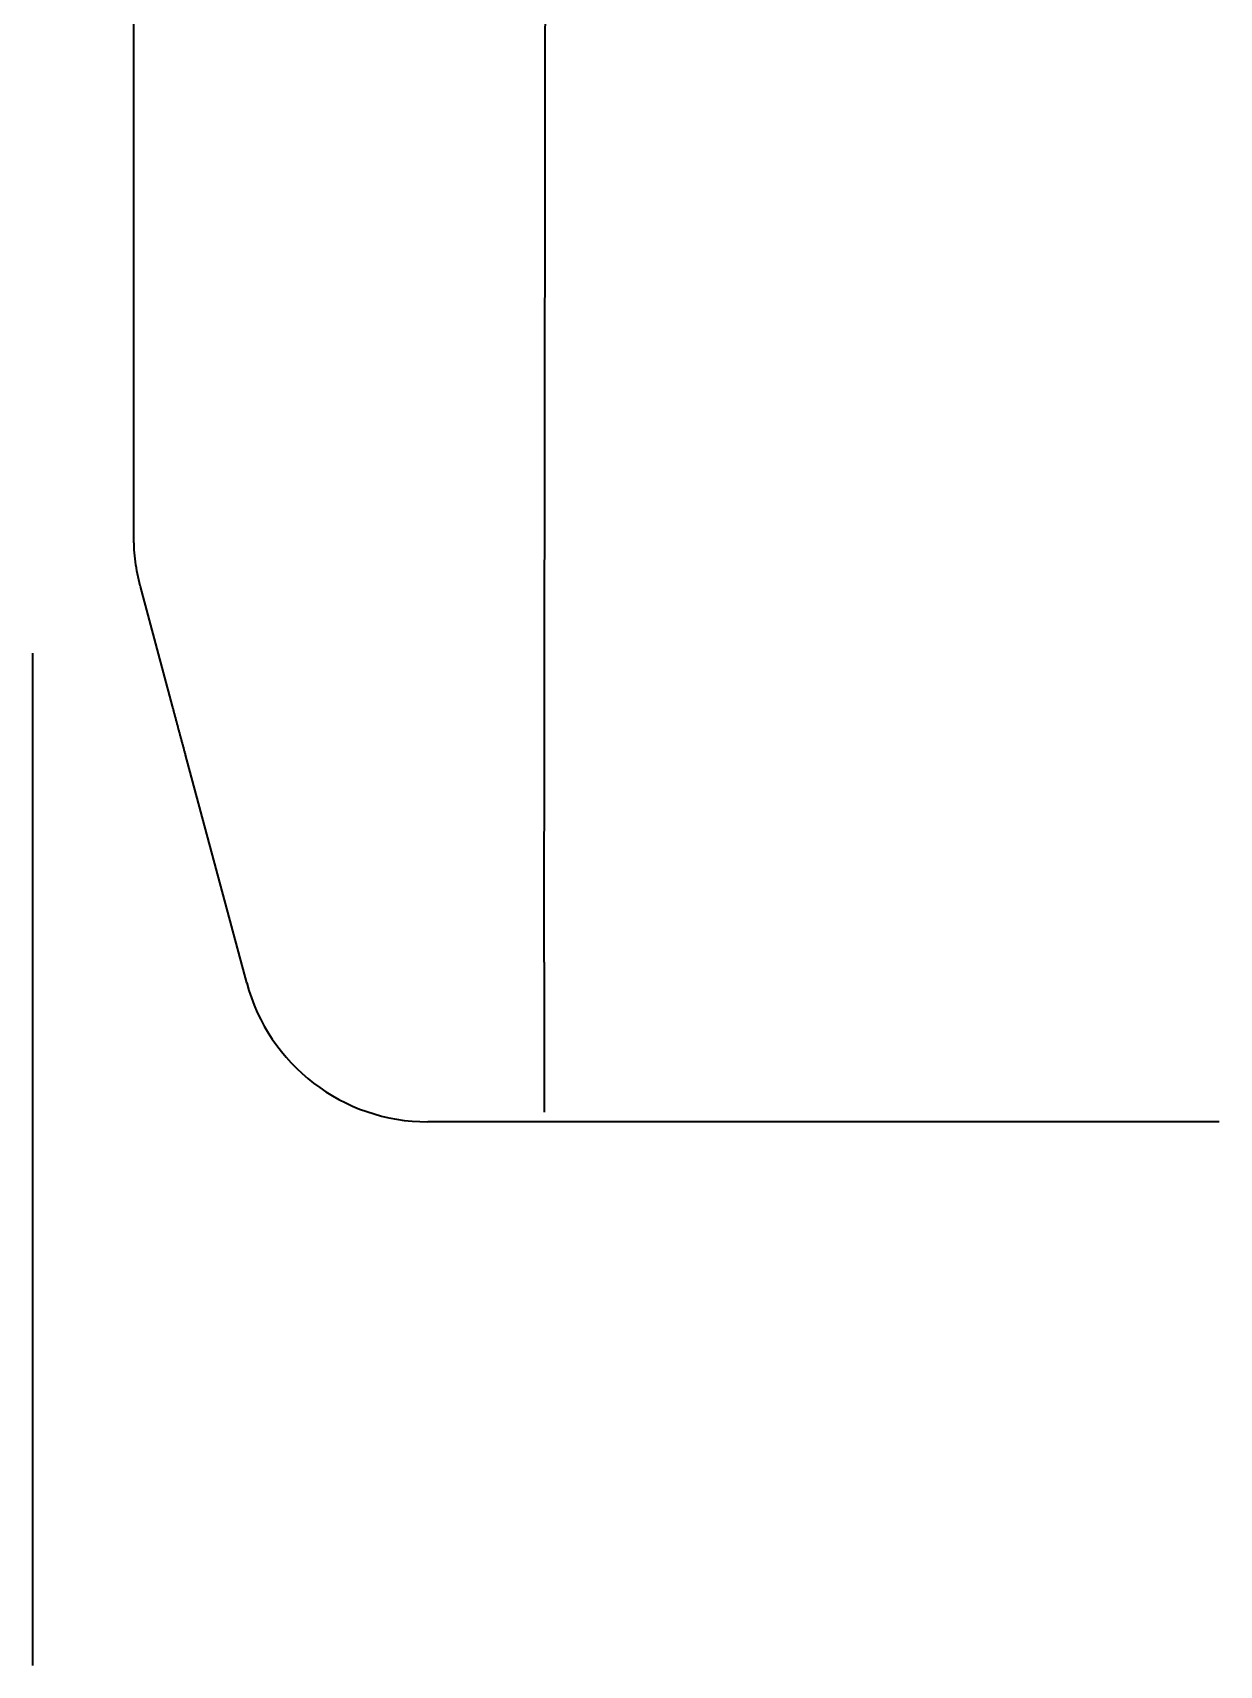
# Model space of a CAD drawing. Extents: x 6336 to 10269, y -393 to 3036.
# Drawn here: x 8493.1 to 8556.4, y 2331.7 to 2418.8 of the extents above; entities that cross this region are included whole.
import ezdxf

# ---------------------------------------------------------------- set-up
doc = ezdxf.new("R2010")
doc.units = 0
doc.header["$LTSCALE"] = 5
doc.layers.add('1', color=7, linetype='CONTINUOUS', true_color=0xffffff)

msp = doc.modelspace()

# ---------------------------------------------------------------- linework, layer by layer
at = {"layer": '1', "color": 7, "linetype": 'Continuous', "lineweight": 35}
for p, q in [((8498.473, 2391.899), (8498.473, 2470.821)), ((8500.532, 2382.898), (8498.819, 2389.29)), ((8493.073, 2331.726), (8493.073, 2385.727)), ((8504.487, 2368.137), (8501.226, 2380.31)), ((8534.354, 2360.726), (8514.145, 2360.726)), ((8545.237, 2360.726), (8541.282, 2360.726)), ((8553.49, 2360.726), (8552.165, 2360.726))]:
    msp.add_line(p, q, dxfattribs=at)
for centre, major_axis, ratio, start_param, end_param in [((8503.51, 2391.269), (2.153, -9.836), 0.499292, 4.800481, 4.8049), ((8514.147, 2370.728), (6.089, 7.935), 0.999758, 2.487211, 3.795974)]:
    msp.add_ellipse(centre, major_axis=major_axis, ratio=ratio, start_param=start_param, end_param=end_param, dxfattribs=at)
for points, degree in [([(8520.351, 2369.245), (8520.516, 2501.742)], 1), ([(8501.227, 2380.31), (8500.871, 2381.626), (8500.533, 2382.898)], 2), ([(8520.351, 2369.245), (8520.351, 2368.986), (8520.351, 2368.468), (8520.351, 2367.699), (8520.351, 2366.944), (8520.351, 2366.211), (8520.351, 2365.506), (8520.351, 2364.837), (8520.351, 2364.209), (8520.351, 2363.629), (8520.351, 2363.102), (8520.351, 2362.632), (8520.351, 2362.225), (8520.351, 2361.883), (8520.351, 2361.611), (8520.351, 2361.411), (8520.351, 2361.285), (8520.351, 2361.251), (8520.351, 2361.246)], 3), ([(8556.357, 2360.724), (8554.973, 2360.729), (8553.49, 2360.724)], 2)]:
    msp.add_open_spline(points, degree=degree, dxfattribs=at)
for points, knots in [([(8498.808, 2389.332), (8498.696, 2389.753), (8498.613, 2390.177), (8498.529, 2390.819), (8498.508, 2391.033), (8498.487, 2391.357), (8498.479, 2391.519), (8498.475, 2391.682), (8498.473, 2391.79), (8498.473, 2391.845), (8498.473, 2391.899)], [0, 0, 0, 0, 0.5, 0.5, 0.75, 0.75, 0.875, 0.9375, 0.9375, 1, 1, 1, 1]), ([(8541.282, 2360.726), (8541.275, 2360.726), (8541.261, 2360.726), (8541.24, 2360.726), (8541.218, 2360.726), (8541.196, 2360.726), (8541.174, 2360.726), (8541.152, 2360.726), (8541.13, 2360.726), (8541.108, 2360.726), (8541.085, 2360.726), (8541.062, 2360.726), (8541.039, 2360.726), (8541.016, 2360.726), (8540.993, 2360.726), (8540.97, 2360.726), (8540.946, 2360.726), (8540.922, 2360.726), (8540.899, 2360.726), (8540.875, 2360.726), (8540.851, 2360.726), (8540.826, 2360.726), (8540.802, 2360.726), (8540.777, 2360.726), (8540.753, 2360.726), (8540.728, 2360.726), (8540.703, 2360.726), (8540.678, 2360.726), (8540.652, 2360.726), (8540.627, 2360.726), (8540.602, 2360.726), (8540.576, 2360.726), (8540.55, 2360.726), (8540.524, 2360.726), (8540.498, 2360.726), (8540.472, 2360.726), (8540.446, 2360.726), (8540.42, 2360.726), (8540.393, 2360.726), (8540.366, 2360.726), (8540.34, 2360.726), (8540.313, 2360.726), (8540.286, 2360.726), (8540.259, 2360.726), (8540.232, 2360.726), (8540.205, 2360.726), (8540.177, 2360.726), (8540.15, 2360.726), (8540.122, 2360.726), (8540.094, 2360.726), (8540.067, 2360.726), (8540.039, 2360.726), (8540.011, 2360.726), (8539.983, 2360.726), (8539.835, 2360.726), (8539.561, 2360.726), (8539.144, 2360.726), (8538.714, 2360.726), (8538.267, 2360.726), (8537.803, 2360.726), (8537.326, 2360.726), (8536.842, 2360.726), (8536.486, 2360.726), (8536.264, 2360.726), (8536.177, 2360.726), (8536.091, 2360.726), (8536.004, 2360.726), (8535.917, 2360.726), (8535.83, 2360.726), (8535.744, 2360.726), (8535.657, 2360.726), (8535.57, 2360.726), (8535.483, 2360.726), (8535.396, 2360.726), (8535.309, 2360.726), (8535.222, 2360.726), (8535.135, 2360.726), (8535.048, 2360.726), (8534.961, 2360.726), (8534.874, 2360.726), (8534.787, 2360.726), (8534.7, 2360.726), (8534.614, 2360.726), (8534.527, 2360.726), (8534.441, 2360.726), (8534.383, 2360.726), (8534.354, 2360.726)], [0, 0, 0, 0, 0.005051, 0.010095, 0.015132, 0.02016, 0.025182, 0.030196, 0.035203, 0.040202, 0.045195, 0.05018, 0.055158, 0.060129, 0.065092, 0.070049, 0.074999, 0.079942, 0.084878, 0.089807, 0.094729, 0.099644, 0.104553, 0.109455, 0.11435, 0.119238, 0.124119, 0.128994, 0.133862, 0.138723, 0.143578, 0.148426, 0.153268, 0.158102, 0.162931, 0.167752, 0.172567, 0.177376, 0.182177, 0.186973, 0.191761, 0.196544, 0.201319, 0.206088, 0.210851, 0.215607, 0.220356, 0.225099, 0.229835, 0.234565, 0.239288, 0.244004, 0.248714, 0.253418, 0.258115, 0.322508, 0.38599, 0.44855, 0.510167, 0.573423, 0.635913, 0.697625, 0.75855, 0.769227, 0.779887, 0.790529, 0.801154, 0.811762, 0.822353, 0.832927, 0.843485, 0.854026, 0.864551, 0.87506, 0.885553, 0.89603, 0.906492, 0.916939, 0.92737, 0.937788, 0.948191, 0.958579, 0.968954, 0.979316, 0.989664, 1, 1, 1, 1]), ([(8552.165, 2360.726), (8552.151, 2360.726), (8552.122, 2360.726), (8552.079, 2360.726), (8552.036, 2360.726), (8551.993, 2360.726), (8551.949, 2360.726), (8551.906, 2360.726), (8551.863, 2360.726), (8551.819, 2360.726), (8551.776, 2360.726), (8551.733, 2360.726), (8551.689, 2360.726), (8551.646, 2360.726), (8551.603, 2360.726), (8551.559, 2360.726), (8551.516, 2360.726), (8551.472, 2360.726), (8551.429, 2360.726), (8551.385, 2360.726), (8551.342, 2360.726), (8551.298, 2360.726), (8551.255, 2360.726), (8551.211, 2360.726), (8551.168, 2360.726), (8551.124, 2360.726), (8551.081, 2360.726), (8551.037, 2360.726), (8550.994, 2360.726), (8550.951, 2360.726), (8550.907, 2360.726), (8550.864, 2360.726), (8550.82, 2360.726), (8550.777, 2360.726), (8550.733, 2360.726), (8550.69, 2360.726), (8550.646, 2360.726), (8550.603, 2360.726), (8550.559, 2360.726), (8550.516, 2360.726), (8550.473, 2360.726), (8550.429, 2360.726), (8550.386, 2360.726), (8550.343, 2360.726), (8550.299, 2360.726), (8550.256, 2360.726), (8550.213, 2360.726), (8550.02, 2360.726), (8549.678, 2360.726), (8549.194, 2360.726), (8548.716, 2360.726), (8548.253, 2360.726), (8547.806, 2360.726), (8547.376, 2360.726), (8546.959, 2360.726), (8546.674, 2360.726), (8546.507, 2360.726), (8546.45, 2360.726), (8546.394, 2360.726), (8546.338, 2360.726), (8546.282, 2360.726), (8546.227, 2360.726), (8546.172, 2360.726), (8546.117, 2360.726), (8546.064, 2360.726), (8546.01, 2360.726), (8545.957, 2360.726), (8545.905, 2360.726), (8545.853, 2360.726), (8545.802, 2360.726), (8545.752, 2360.726), (8545.702, 2360.726), (8545.652, 2360.726), (8545.603, 2360.726), (8545.555, 2360.726), (8545.508, 2360.726), (8545.461, 2360.726), (8545.415, 2360.726), (8545.369, 2360.726), (8545.324, 2360.726), (8545.28, 2360.726), (8545.252, 2360.726), (8545.237, 2360.726)], [0, 0, 0, 0, 0.005159, 0.010321, 0.015487, 0.020656, 0.025829, 0.031005, 0.036185, 0.041369, 0.046557, 0.051749, 0.056944, 0.062143, 0.067347, 0.072554, 0.077765, 0.08298, 0.088199, 0.093423, 0.09865, 0.103882, 0.109118, 0.114358, 0.119602, 0.124851, 0.130103, 0.135361, 0.140622, 0.145888, 0.151158, 0.156433, 0.161712, 0.166996, 0.172284, 0.177577, 0.182874, 0.188176, 0.193482, 0.198793, 0.204108, 0.209428, 0.214753, 0.220082, 0.225416, 0.230755, 0.236098, 0.241446, 0.302414, 0.36414, 0.426616, 0.489829, 0.551404, 0.613953, 0.677452, 0.741888, 0.751493, 0.761122, 0.770777, 0.780457, 0.790162, 0.799893, 0.809649, 0.81943, 0.829237, 0.839069, 0.848927, 0.85881, 0.86872, 0.878655, 0.888617, 0.898605, 0.90862, 0.918661, 0.92873, 0.938826, 0.94895, 0.959102, 0.969283, 0.979492, 0.989731, 1, 1, 1, 1])]:
    msp.add_open_spline(points, degree=3, knots=knots, dxfattribs=at)

doc.saveas('drawing.dxf')
